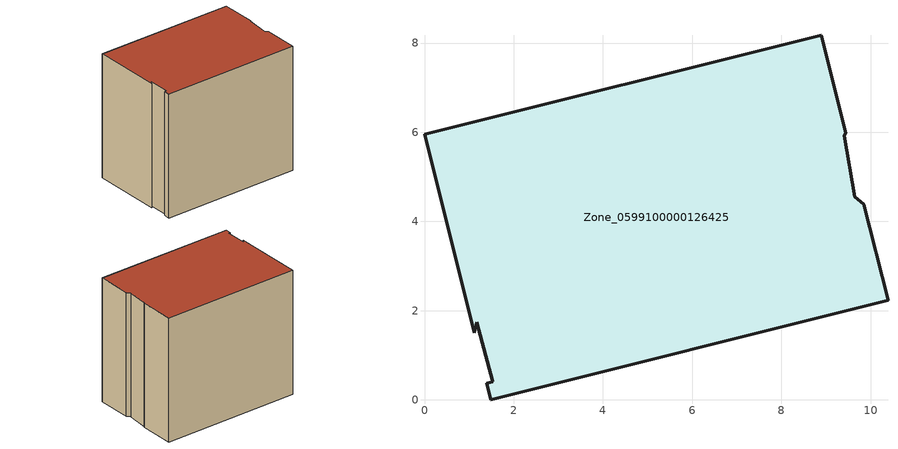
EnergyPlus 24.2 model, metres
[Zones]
Zone_0599100000126425
 floor ground (C_G): 9.85,4.39 10.39,2.23 1.49,0 1.4,0.38 1.53,0.41 1.17,1.74 1.11,1.51 0,5.96 8.9,8.18 9.45,5.99 9.41,5.92 9.64,4.55 z0
 wall outside (C_F): 1.49,0 10.39,2.23 9.85,4.39 9.64,4.55 9.41,5.92 9.45,5.99 8.9,8.18 0,5.96 1.11,1.51 1.17,1.74 1.53,0.41 1.4,0.38 1.49,0 z0:8.2
 roof outside (C_R): 10.39,2.23 9.85,4.39 9.64,4.55 9.41,5.92 9.45,5.99 8.9,8.18 0,5.96 1.11,1.51 1.17,1.74 1.53,0.41 1.4,0.38 1.49,0 z8.2
[BUILDING]
Pand.0599100000126425: North Axis=0; Terrain=City; Loads Convergence Tolerance Value=0.04; Temperature Convergence Tolerance Value=0.4; Solar Distribution=FullExterior; Maximum Number of Warmup Days=25; Minimum Number of Warmup Days=1
[Site:Location]
Rotterdam.The.Hague.AP_ZH_NLD Design_Conditions: Latitude=51.96; Longitude=4.45; Time Zone=1; Elevation=-4.5
[SITE:GROUNDTEMPERATURE:BUILDINGSURFACE]
18, 18, 18, 18, 18, 18, 18, 18, 18, 18, 18, 18
[MATERIAL] Thermal Absorptance=0.9; Solar Absorptance=0.7; Visible Absorptance=0.7
Name | Roughness | Thickness | Conductivity | Density | Specific Heat
G.TI.1946-1964 | MediumSmooth | 0.15 | 1 | 540 | 1210
F.TI.1946-1964 | Rough | 0.3 | 0.857143 | 1920 | 840
R.TI.1946-1964 | MediumRough | 0.2 | 0.277778 | 1500 | 1000
[CONSTRUCTION]
C_G: G.TI.1946-1964
C_F: F.TI.1946-1964
C_R: R.TI.1946-1964
[ZONE]
Zone_0599100000126425: Type=1; Multiplier=1; Ceiling Height=Autocalculate; Volume=Autocalculate; Floor Area=autocalculate; Part of Total Floor Area=Yes
[ZONEINFILTRATION:DESIGNFLOWRATE]
Infil_Zone_0599100000126425: Zone or ZoneList or Space or SpaceList=Zone_0599100000126425; Schedule=AlwaysOn; Design Flow Rate Calculation Method=Flow/Area; Flow Rate per Floor Area=0.003; Constant Term Coefficient=1; Temperature Term Coefficient=0; Velocity Term Coefficient=0; Velocity Squared Term Coefficient=0
[HVACTEMPLATE:ZONE:IDEALLOADSAIRSYSTEM]
Zone_0599100000126425: Maximum Heating Supply Air Temperature=50; Minimum Cooling Supply Air Temperature=13; Maximum Heating Supply Air Humidity Ratio=0.0156; Minimum Cooling Supply Air Humidity Ratio=0.0077; Heating Limit=NoLimit; Cooling Limit=NoLimit; Dehumidification Control Type=ConstantSensibleHeatRatio; Cooling Sensible Heat Ratio=0.7; Dehumidification Setpoint=60; Humidification Control Type=None; Humidification Setpoint=30; Outdoor Air Method=None; Outdoor Air Flow Rate per Person=0.00944; Outdoor Air Flow Rate per Zone Floor Area=0; Outdoor Air Flow Rate per Zone=0; Demand Controlled Ventilation Type=None; Outdoor Air Economizer Type=NoEconomizer; Heat Recovery Type=None; Sensible Heat Recovery Effectiveness=0.7; Latent Heat Recovery Effectiveness=0.65
[ZONECONTROL:THERMOSTAT]
ThermostatControl_Zone_0599100000126425: Zone or ZoneList=Zone_0599100000126425; Control Type Schedule=DualSetpointControlType; Control 1=Thermostat_Zone_0599100000126425; Temperature Difference Between Cutout And Setpoint=0
[THERMOSTATSETPOINT:DUALSETPOINT]
Thermostat_Zone_0599100000126425: Heating Setpoint Temperature Schedule=HeatingSetpoint_Zone_0599100000126425; Cooling Setpoint Temperature Schedule=CoolingSetpoint_Zone_0599100000126425
[SCHEDULE:COMPACT]
HeatingSetpoint_Zone_0599100000126425: Through: 12/31, For: AllDays, Until: 24:00, 21
CoolingSetpoint_Zone_0599100000126425: Through: 12/31, For: AllDays, Until: 24:00, 24
DualSetpointControlType: Through: 12/31, For: AllDays, Until: 24:00, 4
AlwaysOn: Through: 12/31, For: AllDays, Until: 24:00, 1
